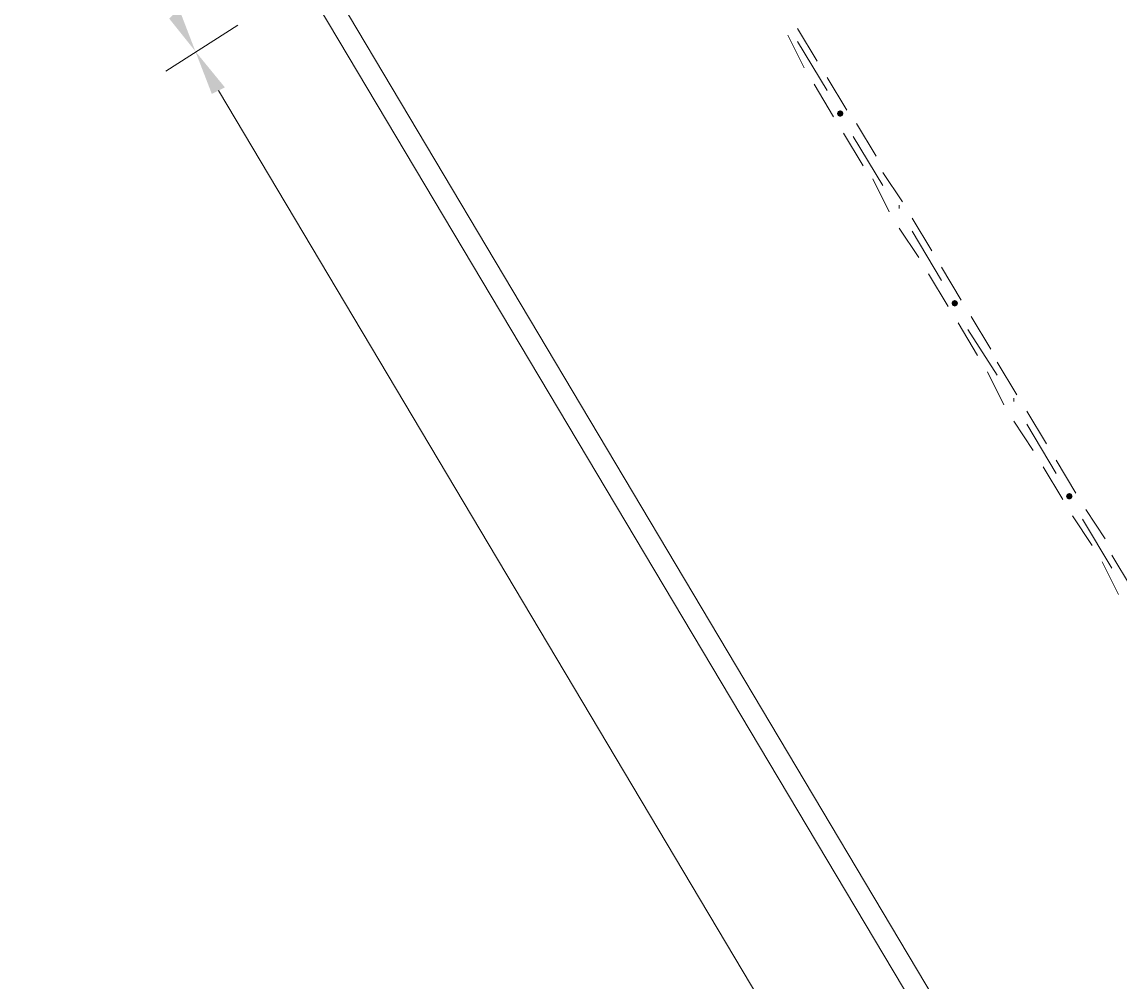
# Model space of a CAD drawing. Header units: millimetres. Extents: x 6 to 291, y 4 to 206.
# Drawn here: x 72.39 to 86.59, y 121.69 to 134.11 of the extents above; entities that cross this region are included whole.
import ezdxf

# ---------------------------------------------------------------- set-up
doc = ezdxf.new("R2010")
doc.units = ezdxf.units.MM
doc.layers.add('C00-00-00', color=7, linetype='Continuous')

msp = doc.modelspace()

# ---------------------------------------------------------------- hatches: boundary and pattern name
at = {"layer": 'C00-00-00'}
h = msp.add_hatch(color=256, dxfattribs=at)
h.dxf.hatch_style = 2
h.paths.add_polyline_path([(74.422, 134.281338), (74.294997, 134.154336), (74.633663, 133.731001)])
h = msp.add_hatch(color=256, dxfattribs=at)
h.dxf.hatch_style = 2
h.paths.add_polyline_path([(75.014664, 133.265339), (74.845335, 133.180671), (74.633663, 133.731001)])
h = msp.add_hatch(color=256, dxfattribs=at)
h.dxf.hatch_style = 2
h.paths.add_polyline_path([(82.973335, 132.969006), (82.943437, 132.956571), (82.931002, 132.926673), (82.943437, 132.896775), (82.973335, 132.88434), (83.003233, 132.896775), (83.015668, 132.926673), (83.003233, 132.956571)])
h = msp.add_hatch(color=256, dxfattribs=at)
h.dxf.hatch_style = 2
h.paths.add_polyline_path([(84.455003, 130.513665), (84.425105, 130.50123), (84.41267, 130.471332), (84.425105, 130.441434), (84.455003, 130.428999), (84.484901, 130.441434), (84.497337, 130.471332), (84.484901, 130.50123)])
h = msp.add_hatch(color=256, dxfattribs=at)
h.dxf.hatch_style = 2
h.paths.add_polyline_path([(85.936663, 128.016006), (85.906766, 128.00357), (85.89433, 127.973673), (85.906766, 127.943775), (85.936663, 127.931339), (85.966561, 127.943775), (85.978997, 127.973673), (85.966561, 128.00357)])

# ---------------------------------------------------------------- linework, layer by layer
at = {"layer": 'C00-00-00', "lineweight": 5}
for points in [[(72.390002, 141.308671), (121.031001, 59.562999)], [(72.643999, 140.335006), (120.819337, 59.436004)], [(75.184001, 134.069667), (74.252671, 133.477003)], [(75.184001, 134.069667), (74.252671, 133.477003)], [(82.296002, 133.942672), (82.507666, 133.519337)], [(82.422997, 134.027333), (82.677003, 133.604006)], [(82.803998, 133.223005), (82.422997, 133.858004)], [(82.803998, 133.392334), (83.058003, 132.968999)], [(74.930003, 133.223005), (115.612331, 64.854665)], [(82.634669, 133.307666), (82.888666, 132.884339)], [(83.184998, 132.79967), (83.438996, 132.376335)], [(83.015669, 132.672667), (83.269667, 132.249332)], [(83.523665, 131.995334), (83.142664, 132.630333)], [(83.523665, 132.164672), (83.777671, 131.783671)], [(83.39667, 132.080003), (83.608333, 131.656668)], [(83.735336, 131.699002), (83.735336, 131.741337)], [(83.904665, 131.572), (84.158663, 131.148673)], [(83.735336, 131.445005), (83.989334, 131.064004)], [(84.285666, 130.767672), (83.904665, 131.40267)], [(84.116337, 130.852333), (84.370335, 130.429006)], [(84.285666, 130.937001), (84.539664, 130.513666)], [(84.666667, 130.302003), (84.920664, 129.878668)], [(84.497329, 130.217334), (84.751335, 129.793999)], [(85.005333, 129.540001), (84.624332, 130.132666)], [(85.005333, 129.709339), (85.259331, 129.286004)], [(84.87833, 129.582336), (85.090002, 129.159001)], [(85.216997, 129.201335), (85.216997, 129.243669)], [(85.386334, 129.074332), (85.640331, 128.651005)], [(85.216997, 128.947337), (85.471002, 128.566337)], [(85.767334, 128.270005), (85.386334, 128.905003)], [(85.767334, 128.439334), (86.021332, 128.015999)], [(85.597997, 128.354665), (85.852003, 127.931338)], [(85.978998, 127.719667), (86.233003, 127.338666)], [(86.148335, 127.804336), (86.402333, 127.423335)], [(86.487001, 127.042334), (86.106001, 127.677333)], [(86.359998, 127.127003), (86.57167, 126.703668)], [(86.487001, 127.211672), (86.740999, 126.788336)]]:
    msp.add_lwpolyline(points, dxfattribs=at)

doc.saveas('drawing.dxf')
